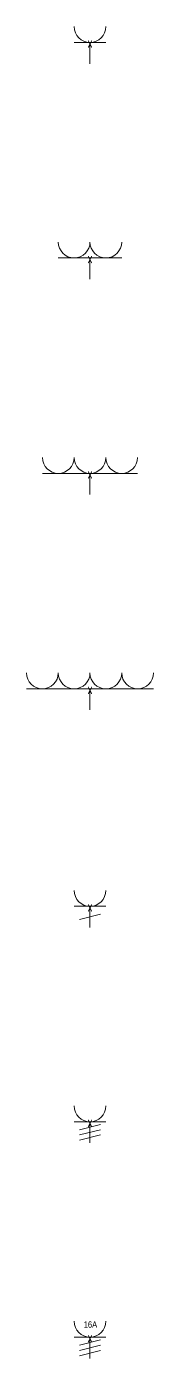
# Model space of a CAD drawing. Header units: metres. Extents: x -162 to 83385, y -62392 to -1971.
# Drawn here: x 8900 to 9500, y -8405 to -2113 of the extents above; entities that cross this region are included whole.
import ezdxf
from ezdxf.enums import TextEntityAlignment as Align

# ---------------------------------------------------------------- set-up
doc = ezdxf.new("R2010")
doc.units = ezdxf.units.M
doc.header["$LTSCALE"] = 0.5
for name, color, linetype, lineweight in [('ELIN_Attribut_01_Produkt_ID', 7, 'Continuous', 0), ('ELIN_Attribut_02_Stromkreis', 7, 'Continuous', 0), ('ELIN_Attribut_03_Verteilerbereich', 7, 'Continuous', 0), ('ELIN_Attribut_04_Montagehoehe', 7, 'Continuous', 0), ('ELIN_Attribut_05_Montageart', 7, 'Continuous', 0), ('ELIN_Attribut_06_Tuernummer', 7, 'Continuous', 0), ('ELIN_Attribut_07_Bemerkung', 7, 'Continuous', 0), ('ELIN_Attribut_08_Adresse', 7, 'Continuous', 0), ('ELIN_Attribut_10_AKZ1', 7, 'Continuous', 0), ('ELIN_Attribut_11_AKZ2', 7, 'Continuous', 0), ('ELIN_Attribut_12_Sonstiges1', 7, 'Continuous', 0), ('ELIN_Attribut_13_Sonstiges2', 7, 'Continuous', 0), ('ELIN_Attribut_14_Bauteil', 7, 'Continuous', 0), ('ELIN_Attribut_15_Ebene', 7, 'Continuous', 0), ('ELIN_Attribut_16_Raumnummer', 7, 'Continuous', 0), ('ELIN_Attribut_17_Raumname', 7, 'Continuous', 0), ('ELIN_Attribut_18_Montageabschnitt', 7, 'Continuous', 0), ('ELIN_Attribut_Basispunkt', 2, 'Continuous', 0), ('ELIN_Attribute_GEMOS', 11, 'Continuous', 0), ('ELIN_STS_WA_Steckdosen', 7, 'Continuous', 0)]:
    doc.layers.add(name, color=color, linetype=linetype, lineweight=lineweight)
doc.layers.get('0').off()
doc.styles.add('ARIAL_N', font='ARIALN.TTF')
doc.styles.add('ELIN_Attribute', font='isocp.shx', dxfattribs={"width": 0.8})

# ---------------------------------------------------------------- blocks, each defined once
blk = doc.blocks.new('ELIN_STS_STECKDOSE_1F')
at = {"color": 0}
for p, q in [((75, 0), (-75, 0)), ((0, -100), (0, 0))]:
    blk.add_line(p, q, dxfattribs=at)
blk.add_arc((0, 75), 75, 180, 0, dxfattribs=at)
at = {"layer": 'ELIN_Attribut_01_Produkt_ID', "style": 'ELIN_Attribute', "width": 0.8, "flags": 8}
blk.add_attdef('01_PRODUKT_ID', (168.4, -14.6, 0), '', height=150, dxfattribs=at)
at = {"layer": 'ELIN_Attribut_02_Stromkreis', "style": 'ELIN_Attribute', "width": 0.8, "flags": 8}
blk.add_attdef('02_STROMKREIS', (168.4, 185.4, 0), '', height=150, dxfattribs=at)
at = {"layer": 'ELIN_Attribut_03_Verteilerbereich', "style": 'ELIN_Attribute', "width": 0.8, "flags": 8}
blk.add_attdef('03_VERTEILERBEREICH', (-247.5, -404.4, 0), '', height=125, dxfattribs=at)
at = {"layer": 'ELIN_Attribut_04_Montagehoehe', "style": 'ELIN_Attribute', "width": 0.8, "flags": 8}
blk.add_attdef('04_MONTAGEHOEHE', text='', height=125, dxfattribs=at).set_placement((-104.9, -14.6, 0), align=Align.RIGHT)
at = {"layer": 'ELIN_Attribut_05_Montageart', "style": 'ELIN_Attribute', "width": 0.8, "flags": 8}
blk.add_attdef('05_MONTAGEART', (168.4, -204.4, 0), '', height=125, dxfattribs=at)
at = {"layer": 'ELIN_Attribut_06_Tuernummer', "style": 'ELIN_Attribute', "width": 0.8, "flags": 8}
blk.add_attdef('06_TUERNUMMER', text='', height=125, dxfattribs=at).set_placement((-104.9, -214.6, 0), align=Align.RIGHT)
at = {"layer": 'ELIN_Attribut_07_Bemerkung', "style": 'ELIN_Attribute', "width": 0.8, "flags": 8}
blk.add_attdef('07_BEMERKUNG', (-247.5, -604.4, 0), '', height=125, dxfattribs=at)
at = {"layer": 'ELIN_Attribut_08_Adresse', "style": 'ELIN_Attribute', "width": 0.8, "flags": 8}
blk.add_attdef('08_ADRESSE', (-247.5, -804.4, 0), '', height=125, dxfattribs=at)
at = {"layer": 'ELIN_Attribut_10_AKZ1', "style": 'ELIN_Attribute', "width": 0.8, "flags": 8}
blk.add_attdef('10_AKZ1', (-247.5, -1204.4, 0), '', height=125, dxfattribs=at)
at = {"layer": 'ELIN_Attribut_11_AKZ2', "style": 'ELIN_Attribute', "width": 0.8, "flags": 8}
blk.add_attdef('11_AKZ2', (-247.5, -1404.4, 0), '', height=125, dxfattribs=at)
at = {"layer": 'ELIN_Attribut_12_Sonstiges1', "style": 'ELIN_Attribute', "width": 0.8, "flags": 8}
blk.add_attdef('12_SONSTIGES1', (-247.5, -1604.4, 0), '', height=125, dxfattribs=at)
at = {"layer": 'ELIN_Attribut_13_Sonstiges2', "style": 'ELIN_Attribute', "width": 0.8, "flags": 8}
blk.add_attdef('13_SONSTIGES2', (-247.5, -1804.4, 0), '', height=125, dxfattribs=at)
at = {"layer": 'ELIN_Attribut_14_Bauteil', "style": 'ELIN_Attribute', "width": 0.8, "flags": 8}
blk.add_attdef('14_BAUTEIL', (-247.5, -2004.4, 0), '', height=125, dxfattribs=at)
at = {"layer": 'ELIN_Attribut_15_Ebene', "style": 'ELIN_Attribute', "width": 0.8, "flags": 8}
blk.add_attdef('15_EBENE', (-247.5, -2204.4, 0), '', height=125, dxfattribs=at)
at = {"layer": 'ELIN_Attribut_16_Raumnummer', "style": 'ELIN_Attribute', "width": 0.8, "flags": 8}
blk.add_attdef('16_RAUMNUMMER', (-247.5, -2404.4, 0), '', height=125, dxfattribs=at)
at = {"layer": 'ELIN_Attribut_17_Raumname', "style": 'ELIN_Attribute', "width": 0.8, "flags": 8}
blk.add_attdef('17_RAUMNAME', (-247.5, -2604.4, 0), '', height=125, dxfattribs=at)
at = {"layer": 'ELIN_Attribut_18_Montageabschnitt', "style": 'ELIN_Attribute', "width": 0.8, "flags": 8}
blk.add_attdef('18_MONTAGEABSCHNITT', (-247.5, -2804.4, 0), '', height=125, dxfattribs=at)
at = {"layer": 'ELIN_Attribut_Basispunkt', "style": 'ELIN_Attribute', "width": 0.8, "flags": 8}
blk.add_attdef('Basispunkt', text='', height=50, dxfattribs=at).set_placement((0, 0), align=Align.MIDDLE)
at = {"layer": 'ELIN_Attribute_GEMOS', "style": 'ELIN_Attribute', "width": 0.6}
for tag, p in [('G01_PRO02ID', (1620.5, 183.6)), ('G02_BEZEICHNUNG', (1620.5, -14.6, 0)), ('G03_DESCRIPTION', (1620.5, -204.4, 0)), ('G04_GEMOS-SYMBOL', (1623.8, -404.4, 0)), ('G05_GEMOS-TYP', (1623.8, -604.4, 0)), ('G06_ORTSKENNUNG', (1620.5, -804.4, 0)), ('G08_FREI1', (1620.5, -1004.4, 0)), ('G08_FREI2', (1620.5, -1204.4, 0))]:
    blk.add_attdef(tag, p, '', height=125, dxfattribs=at)
blk = doc.blocks.new('ELIN_STS_STECKDOSE_2F')
at = {"color": 0}
for p, q in [((150, 0), (-150, 0)), ((0, -100), (0, 0))]:
    blk.add_line(p, q, dxfattribs=at)
for centre in [(-75, 75), (75, 75)]:
    blk.add_arc(centre, 75, 180, 0, dxfattribs=at)
at = {"layer": 'ELIN_Attribut_01_Produkt_ID', "style": 'ELIN_Attribute', "width": 0.8, "flags": 8}
blk.add_attdef('01_PRODUKT_ID', (233.5, -14.6, 0), '', height=150, dxfattribs=at)
at = {"layer": 'ELIN_Attribut_02_Stromkreis', "style": 'ELIN_Attribute', "width": 0.8, "flags": 8}
blk.add_attdef('02_STROMKREIS', (233.5, 185.4, 0), '', height=150, dxfattribs=at)
at = {"layer": 'ELIN_Attribut_03_Verteilerbereich', "style": 'ELIN_Attribute', "width": 0.8, "flags": 8}
blk.add_attdef('03_VERTEILERBEREICH', (-247.5, -404.4, 0), '', height=125, dxfattribs=at)
at = {"layer": 'ELIN_Attribut_04_Montagehoehe', "style": 'ELIN_Attribute', "width": 0.8, "flags": 8}
blk.add_attdef('04_MONTAGEHOEHE', text='', height=125, dxfattribs=at).set_placement((-193, -14.6, 0), align=Align.RIGHT)
at = {"layer": 'ELIN_Attribut_05_Montageart', "style": 'ELIN_Attribute', "width": 0.8, "flags": 8}
blk.add_attdef('05_MONTAGEART', (233.5, -204.4, 0), '', height=125, dxfattribs=at)
at = {"layer": 'ELIN_Attribut_06_Tuernummer', "style": 'ELIN_Attribute', "width": 0.8, "flags": 8}
blk.add_attdef('06_TUERNUMMER', text='', height=125, dxfattribs=at).set_placement((-193, -214.6, 0), align=Align.RIGHT)
at = {"layer": 'ELIN_Attribut_07_Bemerkung', "style": 'ELIN_Attribute', "width": 0.8, "flags": 8}
blk.add_attdef('07_BEMERKUNG', (-247.5, -604.4, 0), '', height=125, dxfattribs=at)
at = {"layer": 'ELIN_Attribut_08_Adresse', "style": 'ELIN_Attribute', "width": 0.8, "flags": 8}
blk.add_attdef('08_ADRESSE', (-247.5, -804.4, 0), '', height=125, dxfattribs=at)
at = {"layer": 'ELIN_Attribut_10_AKZ1', "style": 'ELIN_Attribute', "width": 0.8, "flags": 8}
blk.add_attdef('10_AKZ1', (-247.5, -1204.4, 0), '', height=125, dxfattribs=at)
at = {"layer": 'ELIN_Attribut_11_AKZ2', "style": 'ELIN_Attribute', "width": 0.8, "flags": 8}
blk.add_attdef('11_AKZ2', (-247.5, -1404.4, 0), '', height=125, dxfattribs=at)
at = {"layer": 'ELIN_Attribut_12_Sonstiges1', "style": 'ELIN_Attribute', "width": 0.8, "flags": 8}
blk.add_attdef('12_SONSTIGES1', (-247.5, -1604.4, 0), '', height=125, dxfattribs=at)
at = {"layer": 'ELIN_Attribut_13_Sonstiges2', "style": 'ELIN_Attribute', "width": 0.8, "flags": 8}
blk.add_attdef('13_SONSTIGES2', (-247.5, -1804.4, 0), '', height=125, dxfattribs=at)
at = {"layer": 'ELIN_Attribut_14_Bauteil', "style": 'ELIN_Attribute', "width": 0.8, "flags": 8}
blk.add_attdef('14_BAUTEIL', (-247.5, -2004.4, 0), '', height=125, dxfattribs=at)
at = {"layer": 'ELIN_Attribut_15_Ebene', "style": 'ELIN_Attribute', "width": 0.8, "flags": 8}
blk.add_attdef('15_EBENE', (-247.5, -2204.4, 0), '', height=125, dxfattribs=at)
at = {"layer": 'ELIN_Attribut_16_Raumnummer', "style": 'ELIN_Attribute', "width": 0.8, "flags": 8}
blk.add_attdef('16_RAUMNUMMER', (-247.5, -2404.4, 0), '', height=125, dxfattribs=at)
at = {"layer": 'ELIN_Attribut_17_Raumname', "style": 'ELIN_Attribute', "width": 0.8, "flags": 8}
blk.add_attdef('17_RAUMNAME', (-247.5, -2604.4, 0), '', height=125, dxfattribs=at)
at = {"layer": 'ELIN_Attribut_18_Montageabschnitt', "style": 'ELIN_Attribute', "width": 0.8, "flags": 8}
blk.add_attdef('18_MONTAGEABSCHNITT', (-247.5, -2804.4, 0), '', height=125, dxfattribs=at)
at = {"layer": 'ELIN_Attribut_Basispunkt', "style": 'ELIN_Attribute', "width": 0.8, "flags": 8}
blk.add_attdef('Basispunkt', text='', height=50, dxfattribs=at).set_placement((0, 0), align=Align.MIDDLE)
at = {"layer": 'ELIN_Attribute_GEMOS', "style": 'ELIN_Attribute', "width": 0.6}
for tag, p in [('G01_PRO02ID', (1620.5, 183.6)), ('G02_BEZEICHNUNG', (1620.5, -14.6, 0)), ('G03_DESCRIPTION', (1620.5, -204.4, 0)), ('G04_GEMOS-SYMBOL', (1623.8, -404.4, 0)), ('G05_GEMOS-TYP', (1623.8, -604.4, 0)), ('G06_ORTSKENNUNG', (1620.5, -804.4, 0)), ('G08_FREI1', (1620.5, -1004.4, 0)), ('G08_FREI2', (1620.5, -1204.4, 0))]:
    blk.add_attdef(tag, p, '', height=125, dxfattribs=at)
blk = doc.blocks.new('ELIN_STS_STECKDOSE_3F')
at = {"color": 0}
for p, q in [((225, 0), (-225, 0)), ((0, -100), (0, 0))]:
    blk.add_line(p, q, dxfattribs=at)
for centre in [(-150, 75), (0, 75), (150, 75)]:
    blk.add_arc(centre, 75, 180, 0, dxfattribs=at)
at = {"layer": 'ELIN_Attribut_01_Produkt_ID', "style": 'ELIN_Attribute', "width": 0.8, "flags": 8}
blk.add_attdef('01_PRODUKT_ID', (292.5, -14.6, 0), '', height=150, dxfattribs=at)
at = {"layer": 'ELIN_Attribut_02_Stromkreis', "style": 'ELIN_Attribute', "width": 0.8, "flags": 8}
blk.add_attdef('02_STROMKREIS', (292.5, 185.4, 0), '', height=150, dxfattribs=at)
at = {"layer": 'ELIN_Attribut_03_Verteilerbereich', "style": 'ELIN_Attribute', "width": 0.8, "flags": 8}
blk.add_attdef('03_VERTEILERBEREICH', (-247.5, -404.4, 0), '', height=125, dxfattribs=at)
at = {"layer": 'ELIN_Attribut_04_Montagehoehe', "style": 'ELIN_Attribute', "width": 0.8, "flags": 8}
blk.add_attdef('04_MONTAGEHOEHE', text='', height=125, dxfattribs=at).set_placement((-283, -14.6, 0), align=Align.RIGHT)
at = {"layer": 'ELIN_Attribut_05_Montageart', "style": 'ELIN_Attribute', "width": 0.8, "flags": 8}
blk.add_attdef('05_MONTAGEART', (292.5, -204.4, 0), '', height=125, dxfattribs=at)
at = {"layer": 'ELIN_Attribut_06_Tuernummer', "style": 'ELIN_Attribute', "width": 0.8, "flags": 8}
blk.add_attdef('06_TUERNUMMER', text='', height=125, dxfattribs=at).set_placement((-283, -214.6, 0), align=Align.RIGHT)
at = {"layer": 'ELIN_Attribut_07_Bemerkung', "style": 'ELIN_Attribute', "width": 0.8, "flags": 8}
blk.add_attdef('07_BEMERKUNG', (-247.5, -604.4, 0), '', height=125, dxfattribs=at)
at = {"layer": 'ELIN_Attribut_08_Adresse', "style": 'ELIN_Attribute', "width": 0.8, "flags": 8}
blk.add_attdef('08_ADRESSE', (-247.5, -804.4, 0), '', height=125, dxfattribs=at)
at = {"layer": 'ELIN_Attribut_10_AKZ1', "style": 'ELIN_Attribute', "width": 0.8, "flags": 8}
blk.add_attdef('10_AKZ1', (-247.5, -1204.4, 0), '', height=125, dxfattribs=at)
at = {"layer": 'ELIN_Attribut_11_AKZ2', "style": 'ELIN_Attribute', "width": 0.8, "flags": 8}
blk.add_attdef('11_AKZ2', (-247.5, -1404.4, 0), '', height=125, dxfattribs=at)
at = {"layer": 'ELIN_Attribut_12_Sonstiges1', "style": 'ELIN_Attribute', "width": 0.8, "flags": 8}
blk.add_attdef('12_SONSTIGES1', (-247.5, -1604.4, 0), '', height=125, dxfattribs=at)
at = {"layer": 'ELIN_Attribut_13_Sonstiges2', "style": 'ELIN_Attribute', "width": 0.8, "flags": 8}
blk.add_attdef('13_SONSTIGES2', (-247.5, -1804.4, 0), '', height=125, dxfattribs=at)
at = {"layer": 'ELIN_Attribut_14_Bauteil', "style": 'ELIN_Attribute', "width": 0.8, "flags": 8}
blk.add_attdef('14_BAUTEIL', (-247.5, -2004.4, 0), '', height=125, dxfattribs=at)
at = {"layer": 'ELIN_Attribut_15_Ebene', "style": 'ELIN_Attribute', "width": 0.8, "flags": 8}
blk.add_attdef('15_EBENE', (-247.5, -2204.4, 0), '', height=125, dxfattribs=at)
at = {"layer": 'ELIN_Attribut_16_Raumnummer', "style": 'ELIN_Attribute', "width": 0.8, "flags": 8}
blk.add_attdef('16_RAUMNUMMER', (-247.5, -2404.4, 0), '', height=125, dxfattribs=at)
at = {"layer": 'ELIN_Attribut_17_Raumname', "style": 'ELIN_Attribute', "width": 0.8, "flags": 8}
blk.add_attdef('17_RAUMNAME', (-247.5, -2604.4, 0), '', height=125, dxfattribs=at)
at = {"layer": 'ELIN_Attribut_18_Montageabschnitt', "style": 'ELIN_Attribute', "width": 0.8, "flags": 8}
blk.add_attdef('18_MONTAGEABSCHNITT', (-247.5, -2804.4, 0), '', height=125, dxfattribs=at)
at = {"layer": 'ELIN_Attribut_Basispunkt', "style": 'ELIN_Attribute', "width": 0.8, "flags": 8}
blk.add_attdef('Basispunkt', text='', height=50, dxfattribs=at).set_placement((0, 0), align=Align.MIDDLE)
at = {"layer": 'ELIN_Attribute_GEMOS', "style": 'ELIN_Attribute', "width": 0.6}
for tag, p in [('G01_PRO02ID', (1620.5, 183.6)), ('G02_BEZEICHNUNG', (1620.5, -14.6, 0)), ('G03_DESCRIPTION', (1620.5, -204.4, 0)), ('G04_GEMOS-SYMBOL', (1623.8, -404.4, 0)), ('G05_GEMOS-TYP', (1623.8, -604.4, 0)), ('G06_ORTSKENNUNG', (1620.5, -804.4, 0)), ('G08_FREI1', (1620.5, -1004.4, 0)), ('G08_FREI2', (1620.5, -1204.4, 0))]:
    blk.add_attdef(tag, p, '', height=125, dxfattribs=at)
blk = doc.blocks.new('ELIN_STS_CEE_STECKDOSE_3P')
at = {"color": 0}
for p, q in [((75, 0), (-75, 0)), ((0, -100), (0, 0)), ((50, -37.5), (-50, -62.5))]:
    blk.add_line(p, q, dxfattribs=at)
blk.add_arc((0, 75), 75, 180, 0, dxfattribs=at)
at = {"layer": 'ELIN_Attribut_01_Produkt_ID', "style": 'ELIN_Attribute', "width": 0.8, "flags": 8}
blk.add_attdef('01_PRODUKT_ID', (168.4, -14.6, 0), '', height=150, dxfattribs=at)
at = {"layer": 'ELIN_Attribut_02_Stromkreis', "style": 'ELIN_Attribute', "width": 0.8, "flags": 8}
blk.add_attdef('02_STROMKREIS', (168.4, 185.4, 0), '', height=150, dxfattribs=at)
at = {"layer": 'ELIN_Attribut_03_Verteilerbereich', "style": 'ELIN_Attribute', "width": 0.8, "flags": 8}
blk.add_attdef('03_VERTEILERBEREICH', (-247.5, -404.4, 0), '', height=125, dxfattribs=at)
at = {"layer": 'ELIN_Attribut_04_Montagehoehe', "style": 'ELIN_Attribute', "width": 0.8, "flags": 8}
blk.add_attdef('04_MONTAGEHOEHE', text='', height=125, dxfattribs=at).set_placement((-158.5, -14.6, 0), align=Align.RIGHT)
at = {"layer": 'ELIN_Attribut_05_Montageart', "style": 'ELIN_Attribute', "width": 0.8, "flags": 8}
blk.add_attdef('05_MONTAGEART', (168.4, -204.4, 0), '', height=125, dxfattribs=at)
at = {"layer": 'ELIN_Attribut_06_Tuernummer', "style": 'ELIN_Attribute', "width": 0.8, "flags": 8}
blk.add_attdef('06_TUERNUMMER', text='', height=125, dxfattribs=at).set_placement((-158.5, -214.6, 0), align=Align.RIGHT)
at = {"layer": 'ELIN_Attribut_07_Bemerkung', "style": 'ELIN_Attribute', "width": 0.8, "flags": 8}
blk.add_attdef('07_BEMERKUNG', (-247.5, -604.4, 0), '', height=125, dxfattribs=at)
at = {"layer": 'ELIN_Attribut_08_Adresse', "style": 'ELIN_Attribute', "width": 0.8, "flags": 8}
blk.add_attdef('08_ADRESSE', (-247.5, -804.4, 0), '', height=125, dxfattribs=at)
at = {"layer": 'ELIN_Attribut_10_AKZ1', "style": 'ELIN_Attribute', "width": 0.8, "flags": 8}
blk.add_attdef('10_AKZ1', (-247.5, -1204.4, 0), '', height=125, dxfattribs=at)
at = {"layer": 'ELIN_Attribut_11_AKZ2', "style": 'ELIN_Attribute', "width": 0.8, "flags": 8}
blk.add_attdef('11_AKZ2', (-247.5, -1404.4, 0), '', height=125, dxfattribs=at)
at = {"layer": 'ELIN_Attribut_12_Sonstiges1', "style": 'ELIN_Attribute', "width": 0.8, "flags": 8}
blk.add_attdef('12_SONSTIGES1', (-247.5, -1604.4, 0), '', height=125, dxfattribs=at)
at = {"layer": 'ELIN_Attribut_13_Sonstiges2', "style": 'ELIN_Attribute', "width": 0.8, "flags": 8}
blk.add_attdef('13_SONSTIGES2', (-247.5, -1804.4, 0), '', height=125, dxfattribs=at)
at = {"layer": 'ELIN_Attribut_14_Bauteil', "style": 'ELIN_Attribute', "width": 0.8, "flags": 8}
blk.add_attdef('14_BAUTEIL', (-247.5, -2004.4, 0), '', height=125, dxfattribs=at)
at = {"layer": 'ELIN_Attribut_15_Ebene', "style": 'ELIN_Attribute', "width": 0.8, "flags": 8}
blk.add_attdef('15_EBENE', (-247.5, -2204.4, 0), '', height=125, dxfattribs=at)
at = {"layer": 'ELIN_Attribut_16_Raumnummer', "style": 'ELIN_Attribute', "width": 0.8, "flags": 8}
blk.add_attdef('16_RAUMNUMMER', (-247.5, -2404.4, 0), '', height=125, dxfattribs=at)
at = {"layer": 'ELIN_Attribut_17_Raumname', "style": 'ELIN_Attribute', "width": 0.8, "flags": 8}
blk.add_attdef('17_RAUMNAME', (-247.5, -2604.4, 0), '', height=125, dxfattribs=at)
at = {"layer": 'ELIN_Attribut_18_Montageabschnitt', "style": 'ELIN_Attribute', "width": 0.8, "flags": 8}
blk.add_attdef('18_MONTAGEABSCHNITT', (-247.5, -2804.4, 0), '', height=125, dxfattribs=at)
at = {"layer": 'ELIN_Attribut_Basispunkt', "style": 'ELIN_Attribute', "width": 0.8, "flags": 8}
blk.add_attdef('Basispunkt', text='', height=50, dxfattribs=at).set_placement((0, 0), align=Align.MIDDLE)
at = {"layer": 'ELIN_Attribute_GEMOS', "style": 'ELIN_Attribute', "width": 0.6}
for tag, p in [('G01_PRO02ID', (1620.5, 183.6)), ('G02_BEZEICHNUNG', (1620.5, -14.6, 0)), ('G03_DESCRIPTION', (1620.5, -204.4, 0)), ('G04_GEMOS-SYMBOL', (1623.8, -404.4, 0)), ('G05_GEMOS-TYP', (1623.8, -604.4, 0)), ('G06_ORTSKENNUNG', (1620.5, -804.4, 0)), ('G08_FREI1', (1620.5, -1004.4, 0)), ('G08_FREI2', (1620.5, -1204.4, 0))]:
    blk.add_attdef(tag, p, '', height=125, dxfattribs=at)
blk = doc.blocks.new('ELIN_STS_CEE_STECKDOSE_5P')
at = {"color": 0}
for p, q in [((75, 0), (-75, 0)), ((50, -12.5), (-50, -37.5)), ((50, -37.5), (-50, -62.5)), ((50, -62.5), (-50, -87.5)), ((0, -100), (0, 0))]:
    blk.add_line(p, q, dxfattribs=at)
blk.add_arc((0, 75), 75, 180, 0, dxfattribs=at)
at = {"layer": 'ELIN_Attribut_01_Produkt_ID', "style": 'ELIN_Attribute', "width": 0.8, "flags": 8}
blk.add_attdef('01_PRODUKT_ID', (125.5, -14.6, 0), '', height=150, dxfattribs=at)
at = {"layer": 'ELIN_Attribut_02_Stromkreis', "style": 'ELIN_Attribute', "width": 0.8, "flags": 8}
blk.add_attdef('02_STROMKREIS', (125.5, 185.4, 0), '', height=150, dxfattribs=at)
at = {"layer": 'ELIN_Attribut_03_Verteilerbereich', "style": 'ELIN_Attribute', "width": 0.8, "flags": 8}
blk.add_attdef('03_VERTEILERBEREICH', (-247.5, -404.4, 0), '', height=125, dxfattribs=at)
at = {"layer": 'ELIN_Attribut_04_Montagehoehe', "style": 'ELIN_Attribute', "width": 0.8, "flags": 8}
blk.add_attdef('04_MONTAGEHOEHE', text='', height=125, dxfattribs=at).set_placement((-124, -14.6, 0), align=Align.RIGHT)
at = {"layer": 'ELIN_Attribut_05_Montageart', "style": 'ELIN_Attribute', "width": 0.8, "flags": 8}
blk.add_attdef('05_MONTAGEART', (125.5, -204.4, 0), '', height=125, dxfattribs=at)
at = {"layer": 'ELIN_Attribut_06_Tuernummer', "style": 'ELIN_Attribute', "width": 0.8, "flags": 8}
blk.add_attdef('06_TUERNUMMER', text='', height=125, dxfattribs=at).set_placement((-124, -214.6, 0), align=Align.RIGHT)
at = {"layer": 'ELIN_Attribut_07_Bemerkung', "style": 'ELIN_Attribute', "width": 0.8, "flags": 8}
blk.add_attdef('07_BEMERKUNG', (-247.5, -604.4, 0), '', height=125, dxfattribs=at)
at = {"layer": 'ELIN_Attribut_08_Adresse', "style": 'ELIN_Attribute', "width": 0.8, "flags": 8}
blk.add_attdef('08_ADRESSE', (-247.5, -804.4, 0), '', height=125, dxfattribs=at)
at = {"layer": 'ELIN_Attribut_10_AKZ1', "style": 'ELIN_Attribute', "width": 0.8, "flags": 8}
blk.add_attdef('10_AKZ1', (-247.5, -1204.4, 0), '', height=125, dxfattribs=at)
at = {"layer": 'ELIN_Attribut_11_AKZ2', "style": 'ELIN_Attribute', "width": 0.8, "flags": 8}
blk.add_attdef('11_AKZ2', (-247.5, -1404.4, 0), '', height=125, dxfattribs=at)
at = {"layer": 'ELIN_Attribut_12_Sonstiges1', "style": 'ELIN_Attribute', "width": 0.8, "flags": 8}
blk.add_attdef('12_SONSTIGES1', (-247.5, -1604.4, 0), '', height=125, dxfattribs=at)
at = {"layer": 'ELIN_Attribut_13_Sonstiges2', "style": 'ELIN_Attribute', "width": 0.8, "flags": 8}
blk.add_attdef('13_SONSTIGES2', (-247.5, -1804.4, 0), '', height=125, dxfattribs=at)
at = {"layer": 'ELIN_Attribut_14_Bauteil', "style": 'ELIN_Attribute', "width": 0.8, "flags": 8}
blk.add_attdef('14_BAUTEIL', (-247.5, -2004.4, 0), '', height=125, dxfattribs=at)
at = {"layer": 'ELIN_Attribut_15_Ebene', "style": 'ELIN_Attribute', "width": 0.8, "flags": 8}
blk.add_attdef('15_EBENE', (-247.5, -2204.4, 0), '', height=125, dxfattribs=at)
at = {"layer": 'ELIN_Attribut_16_Raumnummer', "style": 'ELIN_Attribute', "width": 0.8, "flags": 8}
blk.add_attdef('16_RAUMNUMMER', (-247.5, -2404.4, 0), '', height=125, dxfattribs=at)
at = {"layer": 'ELIN_Attribut_17_Raumname', "style": 'ELIN_Attribute', "width": 0.8, "flags": 8}
blk.add_attdef('17_RAUMNAME', (-247.5, -2604.4, 0), '', height=125, dxfattribs=at)
at = {"layer": 'ELIN_Attribut_18_Montageabschnitt', "style": 'ELIN_Attribute', "width": 0.8, "flags": 8}
blk.add_attdef('18_MONTAGEABSCHNITT', (-247.5, -2804.4, 0), '', height=125, dxfattribs=at)
at = {"layer": 'ELIN_Attribut_Basispunkt', "style": 'ELIN_Attribute', "width": 0.8, "flags": 8}
blk.add_attdef('Basispunkt', text='', height=50, dxfattribs=at).set_placement((0, 0), align=Align.MIDDLE)
at = {"layer": 'ELIN_Attribute_GEMOS', "style": 'ELIN_Attribute', "width": 0.6}
for tag, p in [('G01_PRO02ID', (1620.5, 183.6)), ('G02_BEZEICHNUNG', (1620.5, -14.6, 0)), ('G03_DESCRIPTION', (1620.5, -204.4, 0)), ('G04_GEMOS-SYMBOL', (1623.8, -404.4, 0)), ('G05_GEMOS-TYP', (1623.8, -604.4, 0)), ('G06_ORTSKENNUNG', (1620.5, -804.4, 0)), ('G08_FREI1', (1620.5, -1004.4, 0)), ('G08_FREI2', (1620.5, -1204.4, 0))]:
    blk.add_attdef(tag, p, '', height=125, dxfattribs=at)
blk = doc.blocks.new('ELIN_STS_CEE_STECKDOSE_5_16A')
at = {"color": 0}
for p, q in [((75, 0), (-75, 0)), ((0, -100), (0, 0)), ((50, -12.5), (-50, -37.5)), ((50, -37.5), (-50, -62.5)), ((50, -62.5), (-50, -87.5))]:
    blk.add_line(p, q, dxfattribs=at)
blk.add_arc((0, 75), 75, 180, 0, dxfattribs=at)
at = {"color": 0, "style": 'ARIAL_N'}
blk.add_text('16A', height=30, dxfattribs=at).set_placement((-29.8, 44.7))
at = {"layer": 'ELIN_Attribut_01_Produkt_ID', "style": 'ELIN_Attribute', "width": 0.8, "flags": 8}
blk.add_attdef('01_PRODUKT_ID', (168.4, -14.6, 0), '', height=150, dxfattribs=at)
at = {"layer": 'ELIN_Attribut_02_Stromkreis', "style": 'ELIN_Attribute', "width": 0.8, "flags": 8}
blk.add_attdef('02_STROMKREIS', (168.4, 185.4, 0), '', height=150, dxfattribs=at)
at = {"layer": 'ELIN_Attribut_03_Verteilerbereich', "style": 'ELIN_Attribute', "width": 0.8, "flags": 8}
blk.add_attdef('03_VERTEILERBEREICH', (-247.5, -404.4, 0), '', height=125, dxfattribs=at)
at = {"layer": 'ELIN_Attribut_04_Montagehoehe', "style": 'ELIN_Attribute', "width": 0.8, "flags": 8}
blk.add_attdef('04_MONTAGEHOEHE', text='', height=125, dxfattribs=at).set_placement((-141, -14.6, 0), align=Align.RIGHT)
at = {"layer": 'ELIN_Attribut_05_Montageart', "style": 'ELIN_Attribute', "width": 0.8, "flags": 8}
blk.add_attdef('05_MONTAGEART', (168.4, -204.4, 0), '', height=125, dxfattribs=at)
at = {"layer": 'ELIN_Attribut_06_Tuernummer', "style": 'ELIN_Attribute', "width": 0.8, "flags": 8}
blk.add_attdef('06_TUERNUMMER', text='', height=125, dxfattribs=at).set_placement((-141, -214.6, 0), align=Align.RIGHT)
at = {"layer": 'ELIN_Attribut_07_Bemerkung', "style": 'ELIN_Attribute', "width": 0.8, "flags": 8}
blk.add_attdef('07_BEMERKUNG', (-247.5, -604.4, 0), '', height=125, dxfattribs=at)
at = {"layer": 'ELIN_Attribut_08_Adresse', "style": 'ELIN_Attribute', "width": 0.8, "flags": 8}
blk.add_attdef('08_ADRESSE', (-247.5, -804.4, 0), '', height=125, dxfattribs=at)
at = {"layer": 'ELIN_Attribut_10_AKZ1', "style": 'ELIN_Attribute', "width": 0.8, "flags": 8}
blk.add_attdef('10_AKZ1', (-247.5, -1204.4, 0), '', height=125, dxfattribs=at)
at = {"layer": 'ELIN_Attribut_11_AKZ2', "style": 'ELIN_Attribute', "width": 0.8, "flags": 8}
blk.add_attdef('11_AKZ2', (-247.5, -1404.4, 0), '', height=125, dxfattribs=at)
at = {"layer": 'ELIN_Attribut_12_Sonstiges1', "style": 'ELIN_Attribute', "width": 0.8, "flags": 8}
blk.add_attdef('12_SONSTIGES1', (-247.5, -1604.4, 0), '', height=125, dxfattribs=at)
at = {"layer": 'ELIN_Attribut_13_Sonstiges2', "style": 'ELIN_Attribute', "width": 0.8, "flags": 8}
blk.add_attdef('13_SONSTIGES2', (-247.5, -1804.4, 0), '', height=125, dxfattribs=at)
at = {"layer": 'ELIN_Attribut_14_Bauteil', "style": 'ELIN_Attribute', "width": 0.8, "flags": 8}
blk.add_attdef('14_BAUTEIL', (-247.5, -2004.4, 0), '', height=125, dxfattribs=at)
at = {"layer": 'ELIN_Attribut_15_Ebene', "style": 'ELIN_Attribute', "width": 0.8, "flags": 8}
blk.add_attdef('15_EBENE', (-247.5, -2204.4, 0), '', height=125, dxfattribs=at)
at = {"layer": 'ELIN_Attribut_16_Raumnummer', "style": 'ELIN_Attribute', "width": 0.8, "flags": 8}
blk.add_attdef('16_RAUMNUMMER', (-247.5, -2404.4, 0), '', height=125, dxfattribs=at)
at = {"layer": 'ELIN_Attribut_17_Raumname', "style": 'ELIN_Attribute', "width": 0.8, "flags": 8}
blk.add_attdef('17_RAUMNAME', (-247.5, -2604.4, 0), '', height=125, dxfattribs=at)
at = {"layer": 'ELIN_Attribut_18_Montageabschnitt', "style": 'ELIN_Attribute', "width": 0.8, "flags": 8}
blk.add_attdef('18_MONTAGEABSCHNITT', (-247.5, -2804.4, 0), '', height=125, dxfattribs=at)
at = {"layer": 'ELIN_Attribut_Basispunkt', "style": 'ELIN_Attribute', "width": 0.8, "flags": 8}
blk.add_attdef('Basispunkt', text='', height=50, dxfattribs=at).set_placement((0, 0), align=Align.MIDDLE)
at = {"layer": 'ELIN_Attribute_GEMOS', "style": 'ELIN_Attribute', "width": 0.6}
for tag, p in [('G01_PRO02ID', (1620.5, 183.6)), ('G02_BEZEICHNUNG', (1620.5, -14.6, 0)), ('G03_DESCRIPTION', (1620.5, -204.4, 0)), ('G04_GEMOS-SYMBOL', (1623.8, -404.4, 0)), ('G05_GEMOS-TYP', (1623.8, -604.4, 0)), ('G06_ORTSKENNUNG', (1620.5, -804.4, 0)), ('G08_FREI1', (1620.5, -1004.4, 0)), ('G08_FREI2', (1620.5, -1204.4, 0))]:
    blk.add_attdef(tag, p, '', height=125, dxfattribs=at)
blk = doc.blocks.new('ELIN_STS_STECKDOSE_4F')
at = {"color": 0}
for p, q in [((375, 0), (-225, 0)), ((75, -100), (75, 0))]:
    blk.add_line(p, q, dxfattribs=at)
for centre in [(-150, 75), (0, 75), (150, 75), (300, 75)]:
    blk.add_arc(centre, 75, 180, 0, dxfattribs=at)
at = {"layer": 'ELIN_Attribut_01_Produkt_ID', "style": 'ELIN_Attribute', "width": 0.8, "flags": 8}
blk.add_attdef('01_PRODUKT_ID', (400.1, -14.6, 0), '', height=150, dxfattribs=at)
at = {"layer": 'ELIN_Attribut_02_Stromkreis', "style": 'ELIN_Attribute', "width": 0.8, "flags": 8}
blk.add_attdef('02_STROMKREIS', (400.1, 185.4, 0), '', height=150, dxfattribs=at)
at = {"layer": 'ELIN_Attribut_03_Verteilerbereich', "style": 'ELIN_Attribute', "width": 0.8, "flags": 8}
blk.add_attdef('03_VERTEILERBEREICH', (-247.5, -404.4, 0), '', height=125, dxfattribs=at)
at = {"layer": 'ELIN_Attribut_04_Montagehoehe', "style": 'ELIN_Attribute', "width": 0.8, "flags": 8}
blk.add_attdef('04_MONTAGEHOEHE', text='', height=125, dxfattribs=at).set_placement((-283, -14.6, 0), align=Align.RIGHT)
at = {"layer": 'ELIN_Attribut_05_Montageart', "style": 'ELIN_Attribute', "width": 0.8, "flags": 8}
blk.add_attdef('05_MONTAGEART', (400.1, -204.4, 0), '', height=125, dxfattribs=at)
at = {"layer": 'ELIN_Attribut_06_Tuernummer', "style": 'ELIN_Attribute', "width": 0.8, "flags": 8}
blk.add_attdef('06_TUERNUMMER', text='', height=125, dxfattribs=at).set_placement((-283, -214.6, 0), align=Align.RIGHT)
at = {"layer": 'ELIN_Attribut_07_Bemerkung', "style": 'ELIN_Attribute', "width": 0.8, "flags": 8}
blk.add_attdef('07_BEMERKUNG', (-247.5, -604.4, 0), '', height=125, dxfattribs=at)
at = {"layer": 'ELIN_Attribut_08_Adresse', "style": 'ELIN_Attribute', "width": 0.8, "flags": 8}
blk.add_attdef('08_ADRESSE', (-247.5, -804.4, 0), '', height=125, dxfattribs=at)
at = {"layer": 'ELIN_Attribut_10_AKZ1', "style": 'ELIN_Attribute', "width": 0.8, "flags": 8}
blk.add_attdef('10_AKZ1', (-247.5, -1204.4, 0), '', height=125, dxfattribs=at)
at = {"layer": 'ELIN_Attribut_11_AKZ2', "style": 'ELIN_Attribute', "width": 0.8, "flags": 8}
blk.add_attdef('11_AKZ2', (-247.5, -1404.4, 0), '', height=125, dxfattribs=at)
at = {"layer": 'ELIN_Attribut_12_Sonstiges1', "style": 'ELIN_Attribute', "width": 0.8, "flags": 8}
blk.add_attdef('12_SONSTIGES1', (-247.5, -1604.4, 0), '', height=125, dxfattribs=at)
at = {"layer": 'ELIN_Attribut_13_Sonstiges2', "style": 'ELIN_Attribute', "width": 0.8, "flags": 8}
blk.add_attdef('13_SONSTIGES2', (-247.5, -1804.4, 0), '', height=125, dxfattribs=at)
at = {"layer": 'ELIN_Attribut_14_Bauteil', "style": 'ELIN_Attribute', "width": 0.8, "flags": 8}
blk.add_attdef('14_BAUTEIL', (-247.5, -2004.4, 0), '', height=125, dxfattribs=at)
at = {"layer": 'ELIN_Attribut_15_Ebene', "style": 'ELIN_Attribute', "width": 0.8, "flags": 8}
blk.add_attdef('15_EBENE', (-247.5, -2204.4, 0), '', height=125, dxfattribs=at)
at = {"layer": 'ELIN_Attribut_16_Raumnummer', "style": 'ELIN_Attribute', "width": 0.8, "flags": 8}
blk.add_attdef('16_RAUMNUMMER', (-247.5, -2404.4, 0), '', height=125, dxfattribs=at)
at = {"layer": 'ELIN_Attribut_17_Raumname', "style": 'ELIN_Attribute', "width": 0.8, "flags": 8}
blk.add_attdef('17_RAUMNAME', (-247.5, -2604.4, 0), '', height=125, dxfattribs=at)
at = {"layer": 'ELIN_Attribut_18_Montageabschnitt', "style": 'ELIN_Attribute', "width": 0.8, "flags": 8}
blk.add_attdef('18_MONTAGEABSCHNITT', (-247.5, -2804.4, 0), '', height=125, dxfattribs=at)
at = {"layer": 'ELIN_Attribut_Basispunkt', "style": 'ELIN_Attribute', "width": 0.8, "flags": 8}
blk.add_attdef('Basispunkt', text='', height=50, dxfattribs=at).set_placement((75, 0), align=Align.MIDDLE)
at = {"layer": 'ELIN_Attribute_GEMOS', "style": 'ELIN_Attribute', "width": 0.6}
for tag, p in [('G01_PRO02ID', (1620.5, 183.6)), ('G02_BEZEICHNUNG', (1620.5, -14.6, 0)), ('G03_DESCRIPTION', (1620.5, -204.4, 0)), ('G04_GEMOS-SYMBOL', (1623.8, -404.4, 0)), ('G05_GEMOS-TYP', (1623.8, -604.4, 0)), ('G06_ORTSKENNUNG', (1620.5, -804.4, 0)), ('G08_FREI1', (1620.5, -1004.4, 0)), ('G08_FREI2', (1620.5, -1204.4, 0))]:
    blk.add_attdef(tag, p, '', height=125, dxfattribs=at)

msp = doc.modelspace()

# ---------------------------------------------------------------- block references
at = {"layer": 'ELIN_STS_WA_Steckdosen', "lineweight": 0}
ref = msp.add_blockref('ELIN_STS_STECKDOSE_1F', (9199.5, -2187.9), dxfattribs=at)
ref.add_attrib('Basispunkt', 'x', dxfattribs={"layer": 'ELIN_Attribut_Basispunkt', "height": 50, "style": 'ELIN_Attribute', "width": 0.8}).set_placement((9199.5, -2187.9), align=Align.MIDDLE)
ref = msp.add_blockref('ELIN_STS_STECKDOSE_2F', (9199.5, -3205.8), dxfattribs=at)
ref.add_attrib('Basispunkt', 'x', dxfattribs={"layer": 'ELIN_Attribut_Basispunkt', "height": 50, "style": 'ELIN_Attribute', "width": 0.8}).set_placement((9199.5, -3205.8), align=Align.MIDDLE)
ref = msp.add_blockref('ELIN_STS_STECKDOSE_3F', (9199.5, -4223.7), dxfattribs=at)
ref.add_attrib('Basispunkt', 'x', dxfattribs={"layer": 'ELIN_Attribut_Basispunkt', "height": 50, "style": 'ELIN_Attribute', "width": 0.8}).set_placement((9199.5, -4223.7), align=Align.MIDDLE)
ref = msp.add_blockref('ELIN_STS_STECKDOSE_4F', (9124.5, -5241.6), dxfattribs=at)
ref.add_attrib('Basispunkt', 'x', dxfattribs={"layer": 'ELIN_Attribut_Basispunkt', "height": 50, "style": 'ELIN_Attribute', "width": 0.8}).set_placement((9199.5, -5241.6), align=Align.MIDDLE)
ref = msp.add_blockref('ELIN_STS_CEE_STECKDOSE_3P', (9199.5, -6269.4), dxfattribs=at)
ref.add_attrib('Basispunkt', 'x', dxfattribs={"layer": 'ELIN_Attribut_Basispunkt', "height": 50, "style": 'ELIN_Attribute', "width": 0.8}).set_placement((9199.5, -6269.4), align=Align.MIDDLE)
ref = msp.add_blockref('ELIN_STS_CEE_STECKDOSE_5P', (9199.5, -7287.3), dxfattribs=at)
ref.add_attrib('Basispunkt', 'x', dxfattribs={"layer": 'ELIN_Attribut_Basispunkt', "height": 50, "style": 'ELIN_Attribute', "width": 0.8}).set_placement((9199.5, -7287.3), align=Align.MIDDLE)
ref = msp.add_blockref('ELIN_STS_CEE_STECKDOSE_5_16A', (9199.5, -8305.2), dxfattribs=at)
ref.add_attrib('Basispunkt', 'x', dxfattribs={"layer": 'ELIN_Attribut_Basispunkt', "height": 50, "style": 'ELIN_Attribute', "width": 0.8}).set_placement((9199.5, -8305.2), align=Align.MIDDLE)

doc.saveas('drawing.dxf')
